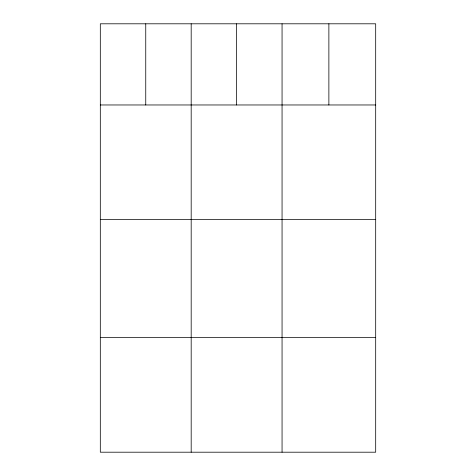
<?xml version="1.0" encoding="UTF-8"?>
<svg xmlns="http://www.w3.org/2000/svg" width="476" height="476" viewBox="0 0 476 476"><rect width="100%" height="100%" fill="white"/><g stroke="black" fill="none" stroke-linecap="round" stroke-linejoin="round"><path stroke-width="0.71" d="M375.689 104.97L375.689 452.2L100.311 452.2L100.311 23.8L375.689 23.8L375.689 104.97L100.311 104.97M100.311 219.555L375.689 219.555M100.311 337.615L375.689 337.615M328.874 23.8L328.874 104.97M282.06 23.8L282.06 452.2M236.626 23.8L236.626 104.97M191.185 23.8L191.185 452.2M145.751 23.8L145.751 104.97"/></g></svg>
